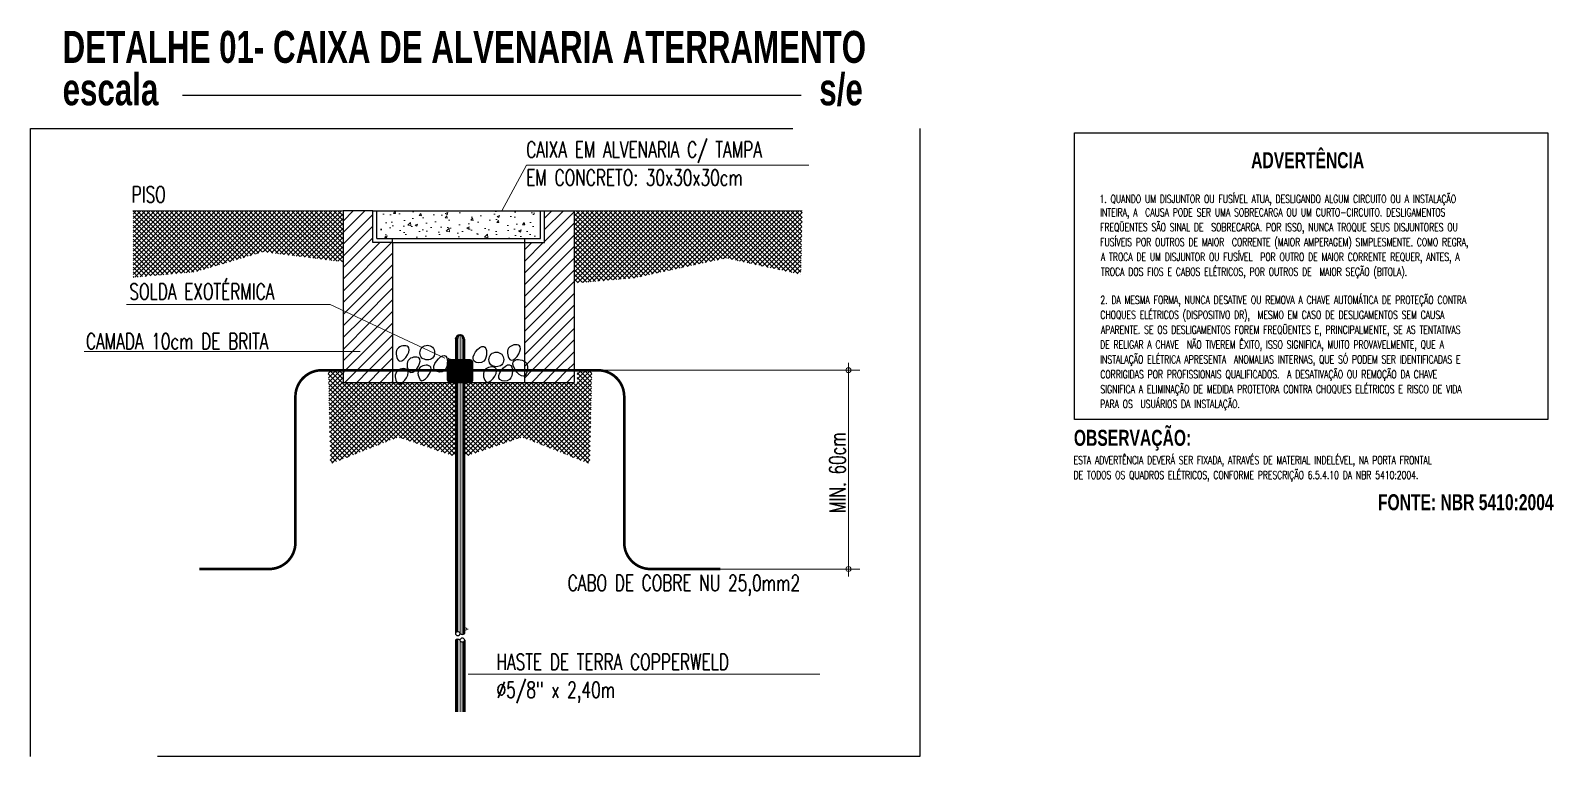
# Model space of a CAD drawing. Header units: millimetres. Extents: x 867 to 1330, y 209 to 507.
# Drawn here: x 900.46 to 919.49, y 320.74 to 329.82 of the extents above; entities that cross this region are included whole.
import ezdxf
from ezdxf.enums import TextEntityAlignment as Align

# ---------------------------------------------------------------- set-up
doc = ezdxf.new("R2010")
doc.units = ezdxf.units.MM
doc.header["$LTSCALE"] = 5
doc.linetypes.add('HIDDEN', pattern=[9.525, 6.35, -3.175])
for name, color, linetype, lineweight in [('I-ARQ', 8, 'Continuous', 0), ('I-CAIXAS', 3, 'Continuous', 30), ('I-ELET_EMB', 5, 'Continuous', 35), ('I-ELET_PISO', 5, 'HIDDEN', 35), ('I-LIN_CHAMADA', 9, 'Continuous', 9), ('I-PONTO_ELE', 4, 'Continuous', 30), ('I-TEXTOS', 2, 'Continuous', 25)]:
    doc.layers.add(name, color=color, linetype=linetype, lineweight=lineweight)
doc.styles.add('50', font='ROMANS.SHX', dxfattribs={"width": 0.7, "height": 0.1})
doc.styles.add('ROMANS', font='ROMANS.SHX', dxfattribs={"height": 0.25})
doc.styles.add('SANSSERIFBOLD', font='sasb____.pfb')

# ---------------------------------------------------------------- blocks, each defined once
blk = doc.blocks.new('*X75')
at = {"color": 0}
for p, q in [((4368.9, 2742.5), (4385.4, 2759.1)), ((4368.9, 2751.3), (4376.6, 2759.1)), ((4521.4, 2753.6), (4526.9, 2759.1)), ((4521.4, 2744.8), (4535.7, 2759.1)), ((4521.4, 2735.9), (4543.9, 2758.4)), ((4368.9, 2733.7), (4391.4, 2756.2)), ((4368.9, 2724.8), (4391.4, 2747.3)), ((4506.4, 2712.1), (4543.9, 2749.6)), ((4368.9, 2716), (4391.4, 2738.5)), ((4368.9, 2698.3), (4405.6, 2735.1)), ((4368.9, 2707.2), (4396.8, 2735.1)), ((4506.4, 2703.2), (4543.9, 2740.7)), ((4506.4, 2729.8), (4511.7, 2735.1)), ((4506.4, 2720.9), (4520.5, 2735.1)), ((4368.9, 2689.5), (4406.4, 2727)), ((4506.4, 2694.4), (4543.9, 2731.9)), ((4506.4, 2685.6), (4543.9, 2723.1)), ((4371.6, 2683.4), (4406.4, 2718.1)), ((4506.4, 2676.7), (4543.9, 2714.2)), ((4377.6, 2680.5), (4406.4, 2709.3)), ((4383.5, 2677.6), (4406.4, 2700.5)), ((4506.4, 2667.9), (4543.9, 2705.4)), ((4389.4, 2674.7), (4406.4, 2691.6)), ((4506.4, 2659), (4543.9, 2696.5)), ((4506.4, 2650.2), (4543.9, 2687.7)), ((4368.9, 2680.6), (4371.6, 2683.4)), ((4368.9, 2671.8), (4377.6, 2680.5)), ((4368.9, 2663), (4383.5, 2677.6)), ((4395.4, 2671.8), (4406.4, 2682.8)), ((4506.4, 2641.4), (4543.9, 2678.9)), ((4368.9, 2654.1), (4389.4, 2674.7)), ((4368.9, 2645.3), (4395.4, 2671.8)), ((4370.7, 2638.3), (4401.3, 2668.9)), ((4379.5, 2638.3), (4406.4, 2665.1)), ((4401.3, 2668.9), (4406.4, 2673.9)), ((4512.1, 2638.3), (4543.9, 2670)), ((4388.4, 2638.3), (4406.4, 2656.3)), ((4521, 2638.3), (4543.9, 2661.2)), ((4397.2, 2638.3), (4406.4, 2647.4)), ((4529.8, 2638.3), (4543.9, 2652.3)), ((4538.6, 2638.3), (4543.9, 2643.5)), ((4368.9, 2636.4), (4370.7, 2638.3)), ((4370.3, 2629.1), (4379.5, 2638.3)), ((4379.2, 2629.1), (4388.4, 2638.3)), ((4388, 2629.1), (4397.2, 2638.3)), ((4396.9, 2629.1), (4406.1, 2638.3)), ((4405.7, 2629.1), (4406.4, 2629.8)), ((4406.1, 2638.3), (4406.4, 2638.6)), ((4506.4, 2632.5), (4512.1, 2638.3)), ((4511.8, 2629.1), (4521, 2638.3)), ((4520.6, 2629.1), (4529.8, 2638.3)), ((4529.4, 2629.1), (4538.6, 2638.3)), ((4538.3, 2629.1), (4543.9, 2634.7))]:
    blk.add_line(p, q, dxfattribs=at)
blk = doc.blocks.new('*X76')
at = {"color": 0}
for p, q in [((4357.7, 2635.9), (4360.1, 2638.3)), ((4407.1, 2586.2), (4357.7, 2635.6)), ((4357.8, 2632.5), (4363.6, 2638.3)), ((4404.6, 2585.2), (4357.8, 2631.9)), ((4357.9, 2629), (4367.2, 2638.3)), ((4358, 2625.5), (4368.9, 2636.4)), ((4358, 2622.1), (4368.9, 2632.9)), ((4409.7, 2587.2), (4358.5, 2638.3)), ((4368.9, 2631.5), (4362.1, 2638.3)), ((4368.9, 2635), (4365.6, 2638.3)), ((4402.1, 2584.2), (4357.9, 2628.3)), ((4399.5, 2583.2), (4358, 2624.7)), ((4358.1, 2618.6), (4368.9, 2629.4)), ((4397, 2582.2), (4358.1, 2621.1)), ((4358.2, 2615.2), (4372.1, 2629.1)), ((4358.3, 2608.3), (4379.2, 2629.1)), ((4358.3, 2611.7), (4375.6, 2629.1)), ((4358.4, 2604.8), (4382.7, 2629.1)), ((4358.5, 2601.3), (4386.2, 2629.1)), ((4358.6, 2597.9), (4389.8, 2629.1)), ((4358.7, 2591), (4396.8, 2629.1)), ((4358.7, 2594.4), (4393.3, 2629.1)), ((4358.8, 2587.5), (4400.4, 2629.1)), ((4358.9, 2584.1), (4403.9, 2629.1)), ((4359, 2577.1), (4411, 2629.1)), ((4359, 2580.6), (4407.5, 2629.1)), ((4359.1, 2573.7), (4414.5, 2629.1)), ((4359.2, 2570.2), (4418.1, 2629.1)), ((4360.3, 2567.8), (4421.6, 2629.1)), ((4366.1, 2570), (4425.1, 2629.1)), ((4413.9, 2586.5), (4371.3, 2629.1)), ((4371.9, 2572.3), (4428.7, 2629.1)), ((4419.3, 2584.6), (4374.8, 2629.1)), ((4377.7, 2574.6), (4432.2, 2629.1)), ((4424.6, 2582.8), (4378.3, 2629.1)), ((4430, 2581), (4381.9, 2629.1)), ((4383.6, 2576.9), (4435.7, 2629.1)), ((4435.3, 2579.2), (4385.4, 2629.1)), ((4440.7, 2577.3), (4389, 2629.1)), ((4389.4, 2579.2), (4439.3, 2629.1)), ((4446.1, 2575.5), (4392.5, 2629.1)), ((4395.2, 2581.5), (4442.8, 2629.1)), ((4451.4, 2573.7), (4396, 2629.1)), ((4453.8, 2574.8), (4399.6, 2629.1)), ((4401, 2583.8), (4446.3, 2629.1)), ((4453.8, 2578.3), (4403.1, 2629.1)), ((4453.8, 2581.9), (4406.6, 2629.1)), ((4406.8, 2586), (4449.9, 2629.1)), ((4453.8, 2585.4), (4410.2, 2629.1)), ((4411.6, 2587.2), (4453.4, 2629.1)), ((4453.8, 2589), (4413.7, 2629.1)), ((4414.2, 2586.3), (4453.8, 2626)), ((4416.9, 2585.5), (4453.8, 2622.4)), ((4453.8, 2592.5), (4417.2, 2629.1)), ((4419.5, 2584.6), (4453.8, 2618.9)), ((4453.8, 2596), (4420.8, 2629.1)), ((4453.8, 2599.6), (4424.3, 2629.1)), ((4453.8, 2603.1), (4427.9, 2629.1)), ((4453.8, 2606.6), (4431.4, 2629.1)), ((4453.8, 2610.2), (4434.9, 2629.1)), ((4453.8, 2613.7), (4438.5, 2629.1)), ((4453.8, 2617.2), (4442, 2629.1)), ((4453.8, 2620.8), (4445.5, 2629.1)), ((4453.8, 2624.3), (4449.1, 2629.1)), ((4453.8, 2627.8), (4452.6, 2629.1)), ((4394.4, 2581.2), (4358.1, 2617.5)), ((4391.9, 2580.2), (4358.2, 2613.9)), ((4389.4, 2579.2), (4358.3, 2610.2)), ((4386.8, 2578.2), (4358.4, 2606.6)), ((4422.1, 2583.7), (4453.8, 2615.4)), ((4424.8, 2582.8), (4453.8, 2611.8)), ((4427.4, 2581.9), (4453.8, 2608.3)), ((4384.3, 2577.2), (4358.5, 2603)), ((4381.7, 2576.2), (4358.5, 2599.4)), ((4379.2, 2575.2), (4358.6, 2595.8)), ((4430, 2581), (4453.8, 2604.7)), ((4432.7, 2580.1), (4453.8, 2601.2)), ((4435.3, 2579.2), (4453.8, 2597.7)), ((4376.7, 2574.2), (4358.7, 2592.2)), ((4374.1, 2573.2), (4358.8, 2588.5)), ((4371.6, 2572.2), (4358.9, 2584.9)), ((4438, 2578.3), (4453.8, 2594.1)), ((4440.6, 2577.4), (4453.8, 2590.6)), ((4443.2, 2576.5), (4453.8, 2587.1)), ((4445.9, 2575.6), (4453.8, 2583.5)), ((4369, 2571.2), (4359, 2581.3)), ((4366.5, 2570.2), (4359, 2577.7)), ((4364, 2569.2), (4359.1, 2574.1)), ((4448.5, 2574.7), (4453.8, 2580)), ((4451.2, 2573.8), (4453.8, 2576.5)), ((4453.8, 2572.9), (4453.8, 2572.9)), ((4361.4, 2568.2), (4359.2, 2570.5))]:
    blk.add_line(p, q, dxfattribs=at)
blk = doc.blocks.new('DOT')
for p, q in [((1.5, 0), (-1.5, 0)), ((0, -1.5), (0, 1.5))]:
    blk.add_line(p, q)
blk.add_circle((0, 0), 0.5)
blk = doc.blocks.new('*X74')
at = {"color": 0}
for p, q in [((4209.8, 2710.7), (4258.2, 2759.1)), ((4209.8, 2714.2), (4254.6, 2759.1)), ((4209.8, 2717.8), (4251.1, 2759.1)), ((4209.8, 2721.3), (4247.5, 2759.1)), ((4209.8, 2724.8), (4244, 2759.1)), ((4209.8, 2728.4), (4240.5, 2759.1)), ((4209.8, 2731.9), (4236.9, 2759.1)), ((4209.8, 2735.4), (4233.4, 2759.1)), ((4209.8, 2739), (4229.9, 2759.1)), ((4209.8, 2742.5), (4226.3, 2759.1)), ((4209.8, 2746), (4222.8, 2759.1)), ((4209.8, 2749.6), (4219.3, 2759.1)), ((4209.8, 2753.1), (4215.7, 2759.1)), ((4209.8, 2756.6), (4212.2, 2759.1)), ((4255.9, 2712.6), (4209.8, 2758.8)), ((4211.3, 2708.7), (4261.7, 2759.1)), ((4258.8, 2713.3), (4213, 2759.1)), ((4215.1, 2709), (4265.2, 2759.1)), ((4261.5, 2714.1), (4216.5, 2759.1)), ((4219, 2709.3), (4268.8, 2759.1)), ((4264.3, 2714.9), (4220.1, 2759.1)), ((4222.9, 2709.7), (4272.3, 2759.1)), ((4267, 2715.7), (4223.6, 2759.1)), ((4226.8, 2710), (4275.8, 2759.1)), ((4269.7, 2716.5), (4227.1, 2759.1)), ((4230.7, 2710.4), (4279.4, 2759.1)), ((4272.5, 2717.3), (4230.7, 2759.1)), ((4275.2, 2718.1), (4234.2, 2759.1)), ((4234.6, 2710.7), (4282.9, 2759.1)), ((4277.9, 2718.9), (4237.7, 2759.1)), ((4238.4, 2711.1), (4286.4, 2759.1)), ((4280.6, 2719.7), (4241.3, 2759.1)), ((4242.3, 2711.4), (4290, 2759.1)), ((4283.4, 2720.5), (4244.8, 2759.1)), ((4246.2, 2711.8), (4293.5, 2759.1)), ((4286.1, 2721.3), (4248.3, 2759.1)), ((4250.1, 2712.1), (4297, 2759.1)), ((4288.8, 2722.1), (4251.9, 2759.1)), ((4254, 2712.5), (4300.6, 2759.1)), ((4291.6, 2722.9), (4255.4, 2759.1)), ((4258.1, 2713), (4304.1, 2759.1)), ((4294.3, 2723.8), (4258.9, 2759.1)), ((4297, 2724.6), (4262.5, 2759.1)), ((4263.1, 2714.5), (4307.7, 2759.1)), ((4299.7, 2725.4), (4266, 2759.1)), ((4268.1, 2716), (4311.2, 2759.1)), ((4302.5, 2726.2), (4269.6, 2759.1)), ((4273.1, 2717.5), (4314.7, 2759.1)), ((4305.2, 2727), (4273.1, 2759.1)), ((4307.9, 2727.8), (4276.6, 2759.1)), ((4278.1, 2719), (4318.3, 2759.1)), ((4311.8, 2727.5), (4280.2, 2759.1)), ((4283.2, 2720.5), (4321.8, 2759.1)), ((4315.8, 2727), (4283.7, 2759.1)), ((4319.9, 2726.4), (4287.2, 2759.1)), ((4288.2, 2722), (4325.3, 2759.1)), ((4323.9, 2725.9), (4290.8, 2759.1)), ((4293.2, 2723.4), (4328.9, 2759.1)), ((4328, 2725.4), (4294.3, 2759.1)), ((4332, 2724.9), (4297.8, 2759.1)), ((4298.2, 2724.9), (4332.4, 2759.1)), ((4336, 2724.4), (4301.4, 2759.1)), ((4303.3, 2726.4), (4335.9, 2759.1)), ((4340.1, 2723.9), (4304.9, 2759.1)), ((4308.3, 2727.9), (4339.5, 2759.1)), ((4344.1, 2723.4), (4308.4, 2759.1)), ((4311.4, 2727.5), (4343, 2759.1)), ((4348.2, 2722.9), (4312, 2759.1)), ((4314.6, 2727.1), (4346.5, 2759.1)), ((4352.2, 2722.4), (4315.5, 2759.1)), ((4317.7, 2726.7), (4350.1, 2759.1)), ((4356.2, 2721.9), (4319.1, 2759.1)), ((4320.9, 2726.3), (4353.6, 2759.1)), ((4360.3, 2721.4), (4322.6, 2759.1)), ((4324, 2725.9), (4357.1, 2759.1)), ((4364.3, 2720.9), (4326.1, 2759.1)), ((4327.1, 2725.5), (4360.7, 2759.1)), ((4368.4, 2720.4), (4329.7, 2759.1)), ((4330.3, 2725.1), (4364.2, 2759.1)), ((4368.9, 2723.4), (4333.2, 2759.1)), ((4333.4, 2724.8), (4367.8, 2759.1)), ((4336.6, 2724.4), (4368.9, 2756.7)), ((4368.9, 2727), (4336.7, 2759.1)), ((4368.9, 2730.5), (4340.3, 2759.1)), ((4368.9, 2734), (4343.8, 2759.1)), ((4368.9, 2737.6), (4347.3, 2759.1)), ((4368.9, 2741.1), (4350.9, 2759.1)), ((4368.9, 2744.6), (4354.4, 2759.1)), ((4368.9, 2748.2), (4357.9, 2759.1)), ((4368.9, 2751.7), (4361.5, 2759.1)), ((4368.9, 2755.2), (4365, 2759.1)), ((4368.9, 2758.8), (4368.6, 2759.1)), ((4543.9, 2758.4), (4544.5, 2759.1)), ((4543.9, 2754.9), (4548.1, 2759.1)), ((4543.9, 2751.3), (4551.6, 2759.1)), ((4543.9, 2747.8), (4555.1, 2759.1)), ((4543.9, 2744.3), (4558.7, 2759.1)), ((4543.9, 2740.7), (4562.2, 2759.1)), ((4543.9, 2737.2), (4565.7, 2759.1)), ((4543.9, 2733.7), (4569.3, 2759.1)), ((4543.9, 2730.1), (4572.8, 2759.1)), ((4543.9, 2726.6), (4576.4, 2759.1)), ((4543.9, 2723.1), (4579.9, 2759.1)), ((4543.9, 2719.5), (4583.4, 2759.1)), ((4543.9, 2716), (4587, 2759.1)), ((4543.9, 2712.5), (4590.5, 2759.1)), ((4543.9, 2708.9), (4594, 2759.1)), ((4543.9, 2705.4), (4597.6, 2759.1)), ((4592.1, 2708.8), (4543.9, 2757)), ((4595, 2709.4), (4545.3, 2759.1)), ((4546.5, 2704.4), (4601.1, 2759.1)), ((4597.9, 2710), (4548.9, 2759.1)), ((4550.3, 2704.8), (4604.6, 2759.1)), ((4600.8, 2710.6), (4552.4, 2759.1)), ((4554.2, 2705.1), (4608.2, 2759.1)), ((4603.7, 2711.3), (4555.9, 2759.1)), ((4558, 2705.4), (4611.7, 2759.1)), ((4606.7, 2711.9), (4559.5, 2759.1)), ((4561.9, 2705.8), (4615.2, 2759.1)), ((4609.6, 2712.5), (4563, 2759.1)), ((4565.8, 2706.1), (4618.8, 2759.1)), ((4612.5, 2713.2), (4566.5, 2759.1)), ((4569.6, 2706.4), (4622.3, 2759.1)), ((4615.4, 2713.8), (4570.1, 2759.1)), ((4573.5, 2706.7), (4625.8, 2759.1)), ((4618.3, 2714.4), (4573.6, 2759.1)), ((4621.2, 2715), (4577.1, 2759.1)), ((4577.4, 2707.1), (4629.4, 2759.1)), ((4624.1, 2715.7), (4580.7, 2759.1)), ((4581.2, 2707.4), (4632.9, 2759.1)), ((4627, 2716.3), (4584.2, 2759.1)), ((4585.1, 2707.7), (4636.5, 2759.1)), ((4629.9, 2716.9), (4587.8, 2759.1)), ((4589, 2708.1), (4640, 2759.1)), ((4632.8, 2717.6), (4591.3, 2759.1)), ((4593.5, 2709.1), (4643.5, 2759.1)), ((4635.7, 2718.2), (4594.8, 2759.1)), ((4598, 2710), (4647.1, 2759.1)), ((4638.6, 2718.8), (4598.4, 2759.1)), ((4641.5, 2719.4), (4601.9, 2759.1)), ((4602.5, 2711), (4650.6, 2759.1)), ((4644.4, 2720.1), (4605.4, 2759.1)), ((4607, 2712), (4654.1, 2759.1)), ((4647.4, 2720.7), (4609, 2759.1)), ((4611.5, 2713), (4657.7, 2759.1)), ((4650.3, 2721.3), (4612.5, 2759.1)), ((4653.2, 2722), (4616, 2759.1)), ((4616.1, 2713.9), (4661.2, 2759.1)), ((4656.1, 2722.6), (4619.6, 2759.1)), ((4620.6, 2714.9), (4664.7, 2759.1)), ((4659.1, 2723.1), (4623.1, 2759.1)), ((4625.1, 2715.9), (4668.3, 2759.1)), ((4663.6, 2722.1), (4626.6, 2759.1)), ((4629.6, 2716.9), (4671.8, 2759.1)), ((4668.1, 2721.1), (4630.2, 2759.1)), ((4672.6, 2720.2), (4633.7, 2759.1)), ((4634.1, 2717.8), (4675.3, 2759.1)), ((4677.2, 2719.2), (4637.3, 2759.1)), ((4638.6, 2718.8), (4678.9, 2759.1)), ((4681.7, 2718.2), (4640.8, 2759.1)), ((4643.1, 2719.8), (4682.4, 2759.1)), ((4686.2, 2717.2), (4644.3, 2759.1)), ((4647.6, 2720.8), (4686, 2759.1)), ((4690.7, 2716.2), (4647.9, 2759.1)), ((4695.2, 2715.3), (4651.4, 2759.1)), ((4652.1, 2721.7), (4689.5, 2759.1)), ((4699.7, 2714.3), (4654.9, 2759.1)), ((4656.6, 2722.7), (4693, 2759.1)), ((4704.2, 2713.3), (4658.5, 2759.1)), ((4660.3, 2722.8), (4696.6, 2759.1)), ((4708.7, 2712.3), (4662, 2759.1)), ((4663.2, 2722.2), (4700.1, 2759.1)), ((4713.3, 2711.4), (4665.5, 2759.1)), ((4666.1, 2721.6), (4703.6, 2759.1)), ((4669, 2720.9), (4707.2, 2759.1)), ((4715.6, 2712.5), (4669.1, 2759.1)), ((4671.9, 2720.3), (4710.7, 2759.1)), ((4715.7, 2716), (4672.6, 2759.1)), ((4674.8, 2719.7), (4714.2, 2759.1)), ((4715.8, 2719.5), (4676.1, 2759.1)), ((4677.7, 2719.1), (4716.5, 2757.8)), ((4715.8, 2722.9), (4679.7, 2759.1)), ((4715.9, 2726.4), (4683.2, 2759.1)), ((4716, 2729.9), (4686.7, 2759.1)), ((4716, 2733.3), (4690.3, 2759.1)), ((4716.1, 2736.8), (4693.8, 2759.1)), ((4716.2, 2740.3), (4697.4, 2759.1)), ((4716.2, 2743.7), (4700.9, 2759.1)), ((4716.3, 2747.2), (4704.4, 2759.1)), ((4716.4, 2750.7), (4708, 2759.1)), ((4716.4, 2754.1), (4711.5, 2759.1)), ((4716.5, 2757.6), (4715, 2759.1)), ((4252.7, 2712.4), (4209.8, 2755.3)), ((4249.4, 2712.1), (4209.8, 2751.7)), ((4246.2, 2711.8), (4209.8, 2748.2)), ((4339.7, 2724), (4368.9, 2753.1)), ((4342.8, 2723.6), (4368.9, 2749.6)), ((4346, 2723.2), (4368.9, 2746)), ((4589.2, 2708.1), (4543.9, 2753.5)), ((4586, 2707.8), (4543.9, 2749.9)), ((4582.8, 2707.5), (4543.9, 2746.4)), ((4680.6, 2718.4), (4716.4, 2754.2)), ((4683.6, 2717.8), (4716.4, 2750.6)), ((4686.5, 2717.2), (4716.3, 2747)), ((4242.9, 2711.5), (4209.8, 2744.6)), ((4239.7, 2711.2), (4209.8, 2741.1)), ((4236.4, 2710.9), (4209.8, 2737.6)), ((4233.2, 2710.6), (4209.8, 2734)), ((4349.1, 2722.8), (4368.9, 2742.5)), ((4352.3, 2722.4), (4368.9, 2739)), ((4355.4, 2722), (4368.9, 2735.4)), ((4579.5, 2707.2), (4543.9, 2742.9)), ((4576.2, 2707), (4543.9, 2739.3)), ((4573, 2706.7), (4543.9, 2735.8)), ((4689.4, 2716.5), (4716.2, 2743.4)), ((4692.3, 2715.9), (4716.2, 2739.8)), ((4695.2, 2715.3), (4716.1, 2736.2)), ((4229.9, 2710.3), (4209.8, 2730.5)), ((4226.7, 2710), (4209.8, 2727)), ((4223.4, 2709.7), (4209.8, 2723.4)), ((4358.6, 2721.6), (4368.9, 2731.9)), ((4361.7, 2721.2), (4368.9, 2728.4)), ((4364.8, 2720.8), (4368.9, 2724.8)), ((4569.7, 2706.4), (4543.9, 2732.3)), ((4566.5, 2706.1), (4543.9, 2728.7)), ((4563.2, 2705.9), (4543.9, 2725.2)), ((4698.1, 2714.6), (4716, 2732.6)), ((4701, 2714), (4715.9, 2729)), ((4703.9, 2713.4), (4715.9, 2725.4)), ((4220.2, 2709.5), (4209.8, 2719.9)), ((4216.9, 2709.2), (4209.8, 2716.4)), ((4213.7, 2708.9), (4209.8, 2712.8)), ((4368, 2720.4), (4368.9, 2721.3)), ((4559.9, 2705.6), (4543.9, 2721.7)), ((4556.7, 2705.3), (4543.9, 2718.1)), ((4553.4, 2705), (4543.9, 2714.6)), ((4550.2, 2704.8), (4543.9, 2711.1)), ((4706.8, 2712.8), (4715.8, 2721.8)), ((4709.7, 2712.1), (4715.7, 2718.2)), ((4712.6, 2711.5), (4715.7, 2714.5)), ((4715.5, 2710.9), (4715.6, 2710.9)), ((4210.5, 2708.6), (4209.8, 2709.3)), ((4546.9, 2704.5), (4543.9, 2707.5))]:
    blk.add_line(p, q, dxfattribs=at)
blk = doc.blocks.new('_DOTBLANK')
at = {"color": 0, "linetype": 'ByBlock'}
blk.add_line((-0.5, 0), (-1, 0), dxfattribs=at)
blk.add_circle((0, 0), 0.5, dxfattribs=at)

msp = doc.modelspace()

# ---------------------------------------------------------------- hatches: boundary and pattern name
at = {"layer": 'I-ARQ'}
h = msp.add_hatch(dxfattribs=at)
h.set_pattern_fill('AR-CONC', scale=0.045, style=0)
h.set_pattern_definition([(50, (765.28993, 256.83058), (0.3227671, -0.02823846), [0.03375, -0.37125]), (355, (765.28993, 256.83058), (-0.0624381, 0.33848646), [0.027, -0.297]), (100.4514, (765.31682, 256.82823), (0.2603292, 0.3102478), [0.0286831, -0.31551395]), (46.1842, (765.28993, 256.9206), (0.4802585, -0.0744836), [0.050625, -0.556875]), (96.6356, (765.32995, 256.91438), (0.4205982, 0.438353), [0.0430246, -0.4732708]), (351.1842, (765.28993, 256.9206), (0.4205979, 0.4383534), [0.0405, -0.4455]), (21, (765.33493, 256.89808), (0.26860817, -0.1811785), [0.03375, -0.37125]), (326, (765.33493, 256.89808), (0.1094919, 0.3263175), [0.027, -0.297]), (71.4514, (765.3573, 256.883), (0.3781002, 0.1451387), [0.0286831, -0.31551395]), (37.5, (765.28993, 256.83058), (0.005471935, 0.149802234), [0, -0.2934, 0, -0.3015, 0, -0.298125]), (7.5, (765.28993, 256.83058), (0.11838129, 0.17748527), [0, -0.1719, 0, -0.28665, 0, -0.113625]), (327.5, (765.18958, 256.83058), (0.2402201, -0.01014969), [0, -0.1125, 0, -0.351, 0, -0.46575]), (317.5, (765.14458, 256.83058), (0.26243378, 0.04504724), [0, -0.14625, 0, -0.2331, 0, -0.33075])])
h.paths.add_polyline_path([(906.832, 327.218), (906.832, 327.564), (904.786, 327.564), (904.786, 327.218)])
h = msp.add_hatch(dxfattribs=at)
h.set_pattern_fill('ANSI37', color=8, scale=0.075, style=0)
h.set_pattern_definition([(45, (765.2899275, 256.830583), (-0.0066291261, 0.0066291261), []), (135, (765.2899275, 256.830583), (-0.0066291261, -0.0066291261), [])])
h.paths.add_polyline_path([(905.951, 325.699, -0.414216), (905.984, 325.666), (905.984, 325.453, -0.417189), (905.951, 325.419), (905.885, 325.419), (905.885, 325.419), (905.768, 325.419), (905.768, 325.419), (905.704, 325.419, -0.414214), (905.671, 325.452), (905.671, 325.666, -0.414214), (905.704, 325.699)])

# ---------------------------------------------------------------- linework, layer by layer
at = {"linetype": 'HIDDEN', "ltscale": 0.3}
for p, q in [((913.502, 328.536), (919.419, 328.536)), ((913.502, 324.954), (913.502, 328.536)), ((919.419, 328.536), (919.419, 324.954)), ((919.419, 324.954), (913.502, 324.954))]:
    msp.add_line(p, q, dxfattribs=at)
msp.add_lwpolyline([(900.459, 328.592), (911.571, 328.592), (911.571, 320.742), (900.459, 320.742)], close=True, dxfattribs=at)
at = {"layer": 'I-ARQ'}
for p, q in [((904.365, 327.564), (901.74, 327.564)), ((907.253, 327.564), (910.102, 327.564))]:
    msp.add_line(p, q, dxfattribs=at)
at = {"layer": 'I-ARQ', "color": 8}
for p, q in [((905.828, 325.699), (905.828, 326.015)), ((905.774, 325.699), (905.774, 325.957)), ((905.774, 325.699), (905.774, 325.957)), ((905.78, 325.699), (905.78, 325.957)), ((905.786, 325.699), (905.786, 325.957)), ((905.801, 325.699), (905.801, 325.957)), ((905.855, 325.699), (905.855, 325.957)), ((905.869, 325.699), (905.869, 325.957)), ((905.876, 325.699), (905.876, 325.957)), ((905.774, 322.291), (905.774, 325.419)), ((905.78, 322.297), (905.78, 325.419)), ((905.786, 322.3), (905.786, 325.419)), ((905.801, 322.302), (905.801, 325.419)), ((905.828, 322.282), (905.828, 325.419)), ((905.855, 322.269), (905.855, 325.419)), ((905.869, 322.271), (905.869, 325.419)), ((905.876, 322.274), (905.876, 325.419)), ((905.882, 322.279), (905.882, 325.419)), ((905.774, 321.3), (905.774, 322.201)), ((905.78, 321.3), (905.78, 322.205)), ((905.786, 321.3), (905.786, 322.208)), ((905.801, 321.3), (905.801, 322.209)), ((905.828, 321.3), (905.828, 322.191)), ((905.869, 321.3), (905.869, 322.179)), ((905.876, 321.3), (905.876, 322.183)), ((905.882, 321.3), (905.882, 322.19)), ((905.855, 321.3), (905.855, 322.176))]:
    msp.add_line(p, q, dxfattribs=at)
for centre, radius, start, end in [((905.84, 325.95), 0.0667, 100.6088, 173.669), ((905.856, 325.943), 0.0781, 111.5867, 169.3878), ((905.873, 325.939), 0.0886, 120.7667, 168.3432), ((905.882, 325.955), 0.081, 131.7796, 178.4381), ((905.774, 325.955), 0.081, 1.5619, 48.2204), ((905.782, 325.939), 0.0886, 11.6568, 59.2333), ((905.799, 325.943), 0.0781, 10.6122, 68.4133), ((905.815, 325.95), 0.0667, 6.331, 79.3912)]:
    msp.add_arc(centre, radius, start, end, dxfattribs=at)
at = {"layer": 'I-CAIXAS'}
for p, q in [((904.365, 327.564), (904.365, 325.419)), ((904.737, 327.564), (904.365, 327.564)), ((904.737, 327.168), (904.737, 327.564)), ((904.737, 327.564), (904.786, 327.564)), ((904.786, 327.564), (906.832, 327.564)), ((904.786, 327.218), (904.786, 327.564)), ((906.832, 327.218), (906.832, 327.564)), ((906.832, 327.564), (906.882, 327.564)), ((906.882, 327.168), (906.882, 327.564)), ((906.882, 327.564), (907.253, 327.564)), ((907.253, 327.564), (907.253, 325.419)), ((904.984, 327.168), (904.737, 327.168)), ((904.786, 327.218), (906.832, 327.218)), ((904.984, 327.168), (904.984, 327.218)), ((904.984, 327.168), (906.882, 327.168)), ((904.984, 327.168), (904.984, 327.069)), ((906.634, 327.218), (906.634, 325.419)), ((904.984, 327.069), (904.984, 325.419)), ((904.365, 325.419), (907.253, 325.419)), ((905.704, 325.419), (905.951, 325.419))]:
    msp.add_line(p, q, dxfattribs=at)
for points, start_tangent, end_tangent in [([(905.057, 325.694), (905.057, 325.851), (905.188, 325.851), (905.057, 325.694)], (-0.62762, 0.77852), (-0.62762, 0.77852)), ([(905.351, 325.723), (905.484, 325.723), (905.484, 325.857), (905.354, 325.857), (905.351, 325.723)], (0.788694, -0.614785), (0.788694, -0.614785)), ([(906.002, 325.685), (906.122, 325.685), (906.122, 325.869), (906.002, 325.685)], (0.725188, -0.688551), (0.725188, -0.688551)), ([(906.213, 325.637), (906.347, 325.637), (906.347, 325.771), (906.216, 325.771), (906.213, 325.637)], (0.788694, -0.614785), (0.788694, -0.614785)), ([(906.448, 325.706), (906.448, 325.863), (906.578, 325.863), (906.448, 325.706)], (-0.62762, 0.77852), (-0.62762, 0.77852)), ([(905.194, 325.552), (905.194, 325.709), (905.324, 325.709), (905.194, 325.552)], (-0.62762, 0.77852), (-0.62762, 0.77852)), ([(905.33, 325.451), (905.33, 325.608), (905.46, 325.608), (905.33, 325.451)], (-0.62762, 0.77852), (-0.62762, 0.77852)), ([(905.513, 325.569), (905.633, 325.569), (905.633, 325.754), (905.513, 325.569)], (0.725188, -0.688551), (0.725188, -0.688551)), ([(906.148, 325.43), (906.148, 325.587), (906.279, 325.587), (906.148, 325.43)], (-0.62762, 0.77852), (-0.62762, 0.77852)), ([(906.325, 325.454), (906.445, 325.454), (906.445, 325.638), (906.325, 325.454)], (0.725188, -0.688551), (0.725188, -0.688551)), ([(906.64, 325.507), (906.64, 325.676), (906.492, 325.676), (906.64, 325.507)], (0.634193, 0.773175), (0.634193, 0.773175)), ([(905.046, 325.409), (905.046, 325.566), (905.176, 325.566), (905.046, 325.409)], (-0.62762, 0.77852), (-0.62762, 0.77852))]:
    msp.add_spline(points, degree=3, dxfattribs=dict(at, start_tangent=start_tangent, end_tangent=end_tangent))
at = {"layer": 'I-ELET_EMB', "const_width": 0.033}
for points in [[(902.568, 323.086), (903.44, 323.086, 0.414214), (903.77, 323.416), (903.77, 325.241, -0.414214), (904.1, 325.571), (905.671, 325.571)], [(909.08, 323.086), (908.208, 323.086, -0.414214), (907.878, 323.416), (907.878, 325.241, 0.414214), (907.548, 325.571), (905.984, 325.571)]]:
    msp.add_lwpolyline(points, format="xyb", dxfattribs=at)
at = {"layer": 'I-ELET_PISO'}
for p, q in [((905.671, 325.666), (905.671, 325.452)), ((905.951, 325.699), (905.704, 325.699)), ((905.984, 325.452), (905.984, 325.666))]:
    msp.add_line(p, q, dxfattribs=at)
for centre, start, end in [((905.704, 325.666), 90, 180), ((905.951, 325.666), 0, 90), ((905.704, 325.452), 180, 270), ((905.951, 325.452), 270, 0)]:
    msp.add_arc(centre, 0.033, start, end, dxfattribs=at)
at = {"layer": 'I-LIN_CHAMADA'}
for p, q in [((906.659, 328.132), (906.35, 327.564)), ((910.184, 328.132), (906.659, 328.132)), ((904.577, 325.804), (901.131, 325.804)), ((907.562, 325.571), (910.82, 325.571)), ((910.679, 325.509), (910.679, 323.148)), ((908.849, 323.086), (910.82, 323.086))]:
    msp.add_line(p, q, dxfattribs=at)
for points in [[(905.635, 325.723), (904.205, 326.394), (901.66, 326.394)], [(905.928, 321.773), (910.322, 321.773)]]:
    msp.add_lwpolyline(points, dxfattribs=at)
at = {"layer": 'I-PONTO_ELE'}
for p, q in [((905.768, 325.957), (905.768, 325.699)), ((905.882, 325.699), (905.882, 325.957)), ((905.885, 325.699), (905.885, 325.957)), ((905.768, 322.195), (905.768, 321.3)), ((905.885, 322.195), (905.885, 321.3))]:
    msp.add_line(p, q, dxfattribs=at)
at = {"layer": 'I-PONTO_ELE', "color": 8}
msp.add_line((905.882, 325.699), (905.882, 325.957), dxfattribs=at)
at = {"layer": 'I-PONTO_ELE'}
for points in [[(905.768, 325.419), (905.768, 322.282)], [(905.885, 322.282), (905.885, 325.419)]]:
    msp.add_lwpolyline(points, dxfattribs=at)
for centre, radius, start, end in [((905.826, 325.957), 0.0582, 0, 180), ((905.798, 322.27), 0.0319, 20.8707, 157.8296), ((905.798, 322.285), 0.0297, 185.5751, 354.4249), ((905.797, 322.173), 0.0367, 38.6155, 141.3845), ((905.855, 322.193), 0.0297, 5.5751, 174.4249), ((905.855, 322.208), 0.0319, 200.8707, 337.8296), ((905.856, 322.305), 0.0367, 218.6155, 321.3845)]:
    msp.add_arc(centre, radius, start, end, dxfattribs=at)
at = {"layer": 'I-TEXTOS', "color": 4}
msp.add_line((902.359, 329.008), (910.088, 329.008), dxfattribs=at)

# ---------------------------------------------------------------- block references
at = {"layer": 'I-ARQ', "color": 8, "yscale": 0.01649999999995089}
for name, p, xscale, zscale in [('*X74', (832.279, 282.039), 0.01649999999995089, 0.01649999999995089), ('*X76', (832.279, 282.039), 0.01649999999995089, 0.01649999999995089), ('*X76', (979.376, 282.039), -0.01649999999995089, 0.0165)]:
    msp.add_blockref(name, p, dxfattribs=dict(at, xscale=xscale, zscale=zscale))
at = {"layer": 'I-ARQ', "color": 7, "xscale": 0.01649999999995089, "yscale": 0.01649999999995089, "zscale": 0.01649999999995089}
msp.add_blockref('*X75', (832.279, 282.039), dxfattribs=at)
at = {"layer": 'I-LIN_CHAMADA'}
for name, p, xscale, yscale, zscale, rotation in [('_DOTBLANK', (905.696, 325.698), 0.03000000000007097, 0.03000000000007097, 0.03000000000007097, 305.5436407008508), ('DOT', (910.679, 325.571), 0.06187499999987267, 0.06187499999987267, 0.06187499999987267, 90), ('DOT', (910.679, 323.086), 0.06187499999987267, 0.06187499999987267, 0.06187499999987267, 270), ('_DOTBLANK', (905.898, 322.335), 0.02999999999997272, 0.02999999999997272, 0.02999999999997272, 180)]:
    msp.add_blockref(name, p, dxfattribs=dict(at, xscale=xscale, yscale=yscale, zscale=zscale, rotation=rotation))

# ---------------------------------------------------------------- texts
at = {"layer": 'I-TEXTOS', "color": 4, "style": 'SANSSERIFBOLD', "width": 0.7}
for s, height, p in [('DETALHE 01- CAIXA DE ALVENARIA ATERRAMENTO', 0.4, (900.861, 329.412)), ('escala                                                                            s/e', 0.4, (900.861, 328.882)), ('ADVERTÊNCIA', 0.2, (915.711, 328.096)), ('OBSERVAÇÃO:', 0.2, (913.496, 324.626)), ('FONTE: NBR 5410:2004', 0.2, (917.295, 323.821))]:
    msp.add_text(s, height=height, dxfattribs=at).set_placement(p)
at = {"layer": 'I-TEXTOS', "width": 0.7}
for s, height, style, p in [('CAIXA EM ALVENARIA C/ TAMPA', 0.2, 'ROMANS', (906.654, 328.228)), ('EM CONCRETO: 30x30x30cm', 0.2, 'ROMANS', (906.654, 327.878)), ('PISO', 0.2, 'ROMANS', (901.724, 327.668)), ('1. QUANDO UM DISJUNTOR OU FUSÍVEL ATUA, DESLIGANDO ALGUM CIRCUITO OU A INSTALAÇÃO', 0.1, '50', (913.817, 327.661)), ('INTEIRA, A  CAUSA PODE SER UMA SOBRECARGA OU UM CURTO-CIRCUITO. DESLIGAMENTOS', 0.1, '50', (913.824, 327.494)), ('FREQÜENTES SÃO SINAL DE  SOBRECARGA. POR ISSO, NUNCA TROQUE SEUS DISJUNTORES OU', 0.1, '50', (913.824, 327.308)), ('FUSÍVEIS POR OUTROS DE MAIOR  CORRENTE (MAIOR AMPERAGEM) SIMPLESMENTE. COMO REGRA,', 0.1, '50', (913.824, 327.122)), ('A TROCA DE UM DISJUNTOR OU FUSÍVEL  POR OUTRO DE MAIOR CORRENTE REQUER, ANTES, A', 0.1, '50', (913.834, 326.937)), ('TROCA DOS FIOS E CABOS ELÉTRICOS, POR OUTROS DE  MAIOR SEÇÃO (BITOLA).', 0.1, '50', (913.834, 326.751)), ('SOLDA EXOTÉRMICA', 0.2, 'ROMANS', (901.696, 326.453)), ('2. DA MESMA FORMA, NUNCA DESATIVE OU REMOVA A CHAVE AUTOMÁTICA DE PROTEÇÃO CONTRA', 0.1, '50', (913.827, 326.399)), ('CHOQUES ELÉTRICOS (DISPOSITIVO DR),  MESMO EM CASO DE DESLIGAMENTOS SEM CAUSA', 0.1, '50', (913.827, 326.213)), ('CAMADA 10cm DE BRITA', 0.2, 'ROMANS', (901.153, 325.832)), ('APARENTE. SE OS DESLIGAMENTOS FOREM FREQÜENTES E, PRINCIPALMENTE, SE AS TENTATIVAS', 0.1, '50', (913.834, 326.027)), ('DE RELIGAR A CHAVE  NÃO TIVEREM ÊXITO, ISSO SIGNIFICA, MUITO PROVAVELMENTE, QUE A', 0.1, '50', (913.824, 325.841)), ('INSTALAÇÃO ELÉTRICA APRESENTA  ANOMALIAS INTERNAS, QUE SÓ PODEM SER IDENTIFICADAS E', 0.1, '50', (913.824, 325.656)), ('CORRIGIDAS POR PROFISSIONAIS QUALIFICADOS.  A DESATIVAÇÃO OU REMOÇÃO DA CHAVE', 0.1, '50', (913.827, 325.47)), ('SIGNIFICA A ELIMINAÇÃO DE MEDIDA PROTETORA CONTRA CHOQUES ELÉTRICOS E RISCO DE VIDA', 0.1, '50', (913.827, 325.284)), ('PARA OS  USUÁRIOS DA INSTALAÇÃO.', 0.1, '50', (913.824, 325.099)), ('ESTA ADVERTÊNCIA DEVERÁ SER FIXADA, ATRAVÉS DE MATERIAL INDELÉVEL, NA PORTA FRONTAL', 0.1, '50', (913.493, 324.397)), ('DE TODOS OS QUADROS ELÉTRICOS, CONFORME PRESCRIÇÃO 6.5.4.10 DA NBR 5410:2004.', 0.1, '50', (913.493, 324.211)), ('CABO DE COBRE NU 25,0mm2', 0.2, 'ROMANS', (907.172, 322.812)), ('HASTE DE TERRA COPPERWELD', 0.2, 'ROMANS', (906.283, 321.825)), ('Ø5/8" x 2,40m', 0.2, 'ROMANS', (906.283, 321.476))]:
    msp.add_text(s, height=height, dxfattribs=dict(at, style=style)).set_placement(p)
at = {"layer": 'I-TEXTOS', "style": 'ROMANS', "width": 0.7}
msp.add_text('MIN. 60cm', height=0.2, rotation=90, dxfattribs=at).set_placement((910.543, 324.291), align=Align.MIDDLE)

doc.saveas('drawing.dxf')
